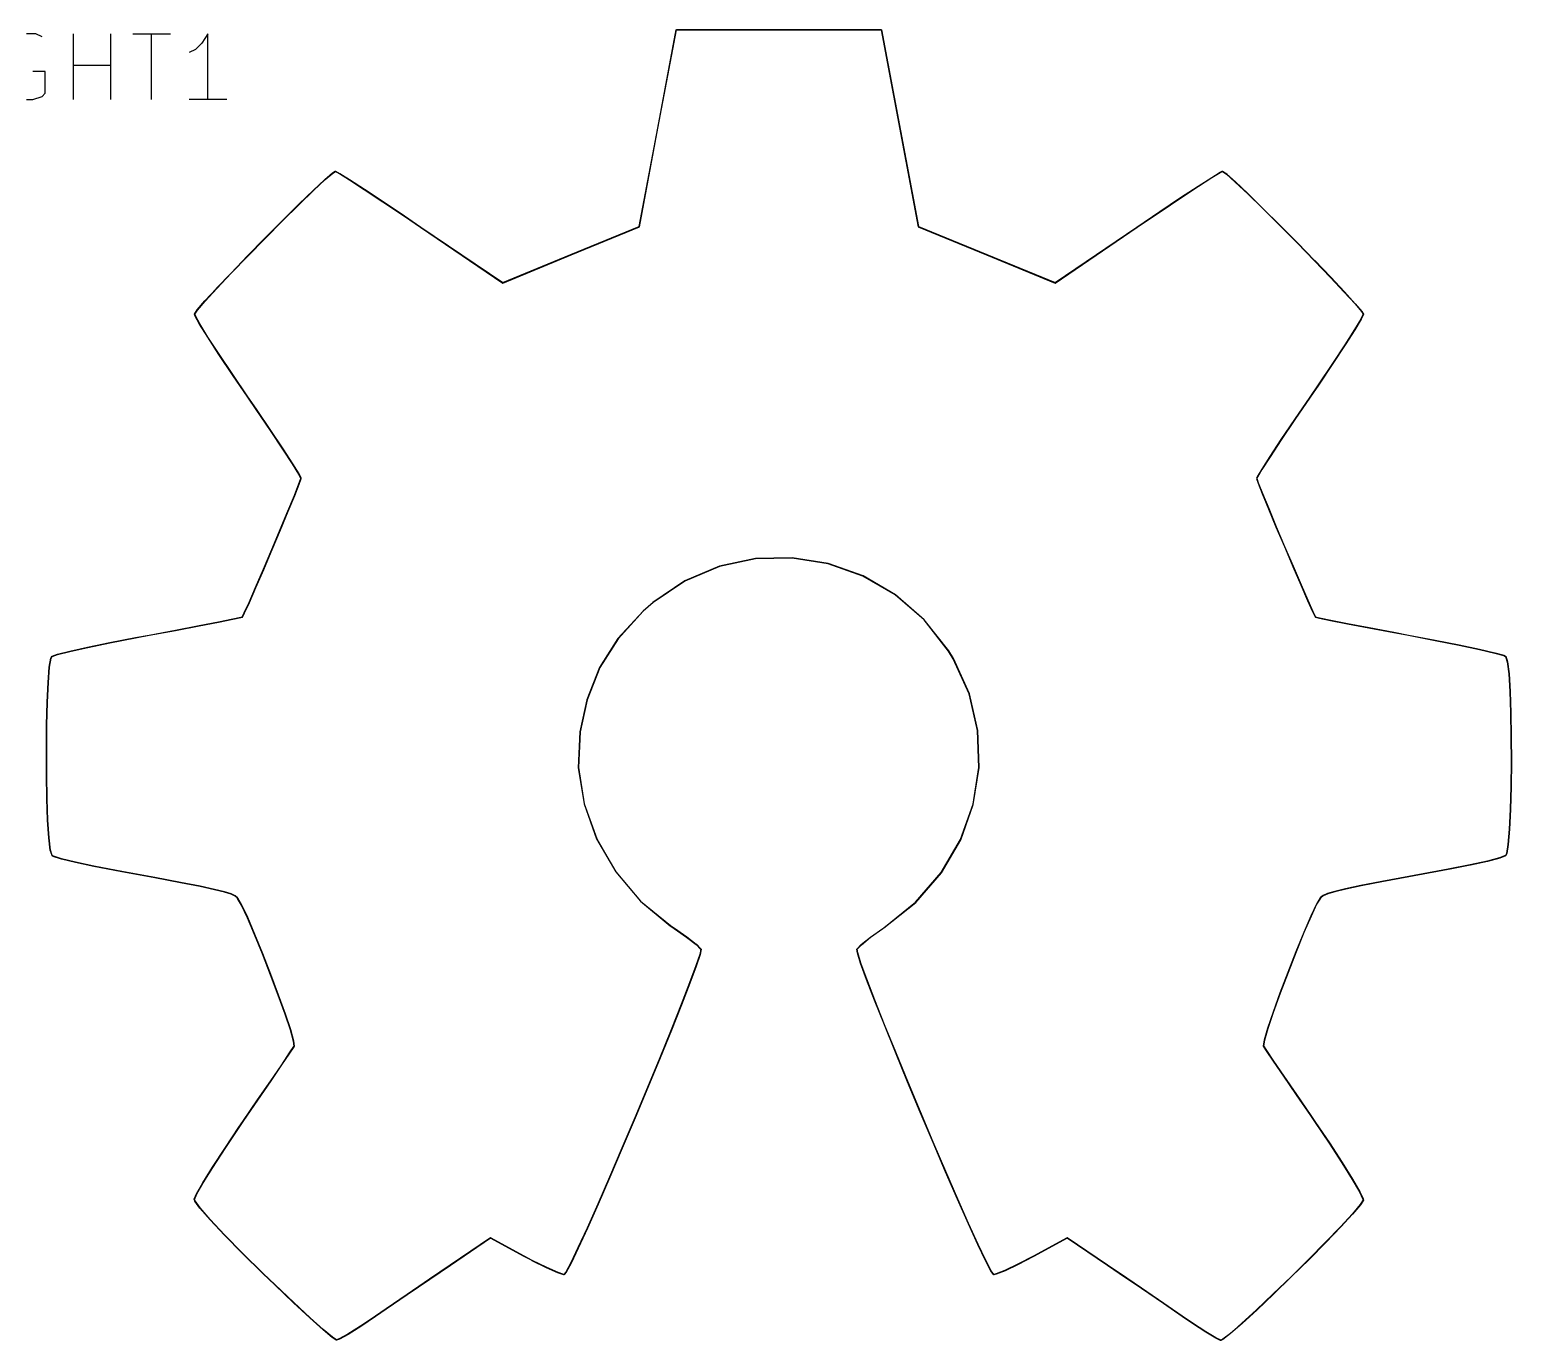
# Model space of a CAD drawing. Extents: x 0 to 360, y 0 to 265.
# Drawn here: x 253.73 to 276.28, y 85.1 to 105.05 of the extents above; entities that cross this region are included whole.
import ezdxf

# ---------------------------------------------------------------- set-up
doc = ezdxf.new("R2010")
doc.units = 0
doc.layers.add('BLACK', color=7, linetype='CONTINUOUS')

msp = doc.modelspace()

# ---------------------------------------------------------------- linework, layer by layer
at = {"layer": 'BLACK', "linetype": 'CONTINUOUS'}
for p, q in [((253.821, 104.988), (253.678, 104.988)), ((253.916, 104.94), (253.821, 104.988)), ((254.392, 103.988), (254.392, 104.988)), ((254.964, 103.988), (254.964, 104.988)), ((255.297, 104.988), (255.868, 104.988)), ((255.583, 103.988), (255.583, 104.988)), ((256.44, 104.988), (256.345, 104.845)), ((256.44, 103.988), (256.44, 104.988)), ((263.287, 103.551), (263.569, 105.048)), ((263.291, 103.55), (263.574, 105.047)), ((263.569, 105.048), (263.57, 105.049)), ((263.57, 105.049), (263.57, 105.05)), ((263.57, 105.05), (263.571, 105.05)), ((263.571, 105.05), (263.571, 105.051)), ((263.571, 105.051), (263.572, 105.051)), ((263.572, 105.051), (263.574, 105.052)), ((263.574, 105.052), (266.689, 105.052)), ((263.574, 105.047), (266.689, 105.047)), ((266.689, 105.052), (266.69, 105.051)), ((266.689, 105.047), (267.253, 102.053)), ((266.69, 105.051), (266.692, 105.051)), ((266.692, 105.051), (266.692, 105.05)), ((266.692, 105.05), (266.692, 105.05)), ((266.692, 105.05), (266.693, 105.049)), ((266.693, 105.049), (266.694, 105.048)), ((266.694, 105.048), (267.257, 102.057)), ((256.249, 104.75), (256.154, 104.702)), ((256.345, 104.845), (256.249, 104.75)), ((254.392, 104.511), (254.964, 104.511)), ((253.964, 104.416), (253.773, 104.416)), ((253.964, 104.083), (253.964, 104.416)), ((253.678, 103.988), (253.773, 103.988)), ((253.773, 103.988), (253.916, 104.035)), ((253.916, 104.035), (253.964, 104.083)), ((256.726, 103.988), (256.154, 103.988)), ((263.005, 102.057), (263.287, 103.551)), ((263.009, 102.053), (263.291, 103.55)), ((258.221, 102.773), (258.337, 102.873)), ((258.224, 102.769), (258.341, 102.87)), ((258.337, 102.873), (258.338, 102.874)), ((258.338, 102.874), (258.377, 102.898)), ((258.338, 102.874), (258.338, 102.874)), ((258.341, 102.87), (258.38, 102.894)), ((258.377, 102.898), (258.378, 102.898)), ((258.378, 102.898), (258.378, 102.898)), ((258.378, 102.898), (258.38, 102.898)), ((258.38, 102.898), (258.381, 102.898)), ((258.38, 102.894), (258.443, 102.86)), ((258.381, 102.898), (258.381, 102.898)), ((258.381, 102.898), (258.382, 102.898)), ((258.382, 102.898), (258.445, 102.864)), ((258.443, 102.86), (258.595, 102.765)), ((258.445, 102.864), (258.445, 102.864)), ((258.445, 102.864), (258.446, 102.864)), ((258.446, 102.864), (258.597, 102.769)), ((271.72, 102.804), (271.847, 102.881)), ((271.723, 102.8), (271.85, 102.877)), ((271.847, 102.881), (271.882, 102.898)), ((271.847, 102.881), (271.847, 102.881)), ((271.847, 102.881), (271.847, 102.881)), ((271.85, 102.877), (271.884, 102.894)), ((271.882, 102.898), (271.883, 102.898)), ((271.883, 102.898), (271.883, 102.899)), ((271.883, 102.899), (271.884, 102.898)), ((271.884, 102.898), (271.886, 102.898)), ((271.884, 102.894), (271.946, 102.851)), ((271.886, 102.898), (271.886, 102.898)), ((271.886, 102.898), (271.887, 102.898)), ((271.887, 102.898), (271.949, 102.855)), ((258.045, 102.608), (258.221, 102.773)), ((258.048, 102.604), (258.224, 102.769)), ((258.221, 102.773), (258.221, 102.773)), ((258.221, 102.773), (258.221, 102.773)), ((258.595, 102.765), (258.82, 102.619)), ((258.597, 102.769), (258.597, 102.769)), ((258.597, 102.769), (258.597, 102.769)), ((258.597, 102.769), (258.822, 102.623)), ((271.247, 102.496), (271.515, 102.672)), ((271.25, 102.492), (271.518, 102.668)), ((271.515, 102.672), (271.72, 102.804)), ((271.515, 102.672), (271.515, 102.672)), ((271.515, 102.672), (271.515, 102.672)), ((271.518, 102.668), (271.723, 102.8)), ((271.72, 102.804), (271.72, 102.804)), ((271.72, 102.804), (271.72, 102.804)), ((271.946, 102.851), (272.079, 102.732)), ((271.949, 102.855), (271.949, 102.855)), ((271.949, 102.855), (271.95, 102.854)), ((271.95, 102.854), (272.083, 102.736)), ((272.079, 102.732), (272.268, 102.553)), ((272.083, 102.736), (272.083, 102.736)), ((272.083, 102.736), (272.083, 102.736)), ((272.083, 102.736), (272.272, 102.557)), ((257.824, 102.394), (258.045, 102.608)), ((257.828, 102.39), (258.048, 102.604)), ((258.045, 102.608), (258.045, 102.608)), ((258.045, 102.608), (258.045, 102.608)), ((258.82, 102.619), (259.103, 102.432)), ((258.822, 102.623), (258.822, 102.623)), ((258.822, 102.623), (258.822, 102.623)), ((258.822, 102.623), (259.106, 102.436)), ((259.103, 102.432), (259.431, 102.212)), ((259.106, 102.436), (259.106, 102.436)), ((259.106, 102.436), (259.106, 102.436)), ((259.106, 102.436), (259.434, 102.216)), ((270.931, 102.285), (271.247, 102.496)), ((270.934, 102.281), (271.25, 102.492)), ((271.247, 102.496), (271.247, 102.496)), ((271.247, 102.496), (271.247, 102.496)), ((272.268, 102.553), (272.498, 102.329)), ((272.272, 102.557), (272.272, 102.557)), ((272.272, 102.557), (272.272, 102.557)), ((272.272, 102.557), (272.501, 102.332)), ((257.573, 102.146), (257.824, 102.394)), ((257.577, 102.142), (257.828, 102.39)), ((257.824, 102.394), (257.824, 102.394)), ((257.824, 102.394), (257.824, 102.394)), ((259.431, 102.212), (259.678, 102.044)), ((259.434, 102.216), (259.434, 102.216)), ((259.434, 102.216), (259.434, 102.216)), ((259.434, 102.216), (259.681, 102.048)), ((270.581, 102.048), (270.931, 102.285)), ((270.584, 102.044), (270.934, 102.281)), ((270.931, 102.285), (270.931, 102.285)), ((270.931, 102.285), (270.931, 102.285)), ((272.498, 102.329), (272.754, 102.074)), ((272.501, 102.332), (272.501, 102.332)), ((272.501, 102.332), (272.501, 102.332)), ((272.501, 102.332), (272.757, 102.078)), ((257.308, 101.879), (257.573, 102.146)), ((257.311, 101.875), (257.577, 102.142)), ((257.573, 102.146), (257.573, 102.146)), ((257.573, 102.146), (257.573, 102.146)), ((259.678, 102.044), (260.927, 101.195)), ((259.681, 102.048), (259.681, 102.048)), ((259.681, 102.048), (259.681, 102.048)), ((259.681, 102.048), (260.928, 101.201)), ((261.966, 101.629), (263.005, 102.057)), ((261.968, 101.624), (263.009, 102.053)), ((267.253, 102.053), (268.294, 101.624)), ((267.257, 102.057), (268.296, 101.629)), ((269.335, 101.201), (270.581, 102.048)), ((269.335, 101.195), (270.584, 102.044)), ((270.581, 102.048), (270.581, 102.048)), ((270.581, 102.048), (270.581, 102.048)), ((272.754, 102.074), (273.021, 101.805)), ((272.757, 102.078), (272.757, 102.078)), ((272.757, 102.078), (272.757, 102.078)), ((272.757, 102.078), (273.024, 101.808)), ((257.042, 101.608), (257.308, 101.879)), ((257.045, 101.604), (257.311, 101.875)), ((257.308, 101.879), (257.308, 101.879)), ((257.308, 101.879), (257.308, 101.879)), ((273.021, 101.805), (273.284, 101.535)), ((273.024, 101.808), (273.024, 101.808)), ((273.024, 101.808), (273.024, 101.808)), ((273.024, 101.808), (273.287, 101.538)), ((256.791, 101.348), (257.042, 101.608)), ((256.795, 101.344), (257.045, 101.604)), ((257.042, 101.608), (257.042, 101.608)), ((257.042, 101.608), (257.042, 101.608)), ((260.927, 101.195), (261.968, 101.624)), ((260.928, 101.201), (261.966, 101.629)), ((261.966, 101.629), (261.966, 101.629)), ((268.294, 101.624), (269.335, 101.195)), ((268.296, 101.629), (269.335, 101.201)), ((273.284, 101.535), (273.528, 101.281)), ((273.287, 101.538), (273.287, 101.538)), ((273.287, 101.538), (273.288, 101.538)), ((273.288, 101.538), (273.532, 101.284)), ((256.57, 101.115), (256.791, 101.348)), ((256.573, 101.111), (256.795, 101.344)), ((256.791, 101.348), (256.791, 101.348)), ((256.791, 101.348), (256.791, 101.348)), ((273.528, 101.281), (273.739, 101.056)), ((273.532, 101.284), (273.532, 101.284)), ((273.532, 101.284), (273.532, 101.284)), ((273.532, 101.284), (273.743, 101.06)), ((256.393, 100.923), (256.57, 101.114)), ((256.397, 100.919), (256.573, 101.111)), ((256.57, 101.114), (256.57, 101.115)), ((256.57, 101.114), (256.57, 101.114)), ((273.739, 101.056), (273.902, 100.878)), ((273.743, 101.06), (273.743, 101.06)), ((273.743, 101.06), (273.743, 101.06)), ((273.743, 101.06), (273.905, 100.881)), ((256.277, 100.788), (256.393, 100.923)), ((256.28, 100.784), (256.397, 100.919)), ((256.393, 100.923), (256.393, 100.923)), ((256.393, 100.923), (256.393, 100.923)), ((273.902, 100.878), (274.001, 100.76)), ((273.905, 100.881), (273.905, 100.881)), ((273.905, 100.881), (273.906, 100.881)), ((273.906, 100.881), (274.004, 100.763)), ((256.233, 100.722), (256.234, 100.723)), ((256.233, 100.72), (256.233, 100.722)), ((256.233, 100.719), (256.233, 100.72)), ((256.233, 100.72), (256.233, 100.72)), ((256.243, 100.692), (256.233, 100.719)), ((256.234, 100.724), (256.276, 100.787)), ((256.234, 100.723), (256.234, 100.724)), ((256.234, 100.723), (256.234, 100.723)), ((256.238, 100.721), (256.28, 100.784)), ((256.248, 100.694), (256.238, 100.721)), ((256.244, 100.691), (256.243, 100.692)), ((256.243, 100.692), (256.243, 100.692)), ((256.312, 100.57), (256.244, 100.691)), ((256.316, 100.573), (256.248, 100.694)), ((256.276, 100.787), (256.277, 100.788)), ((256.276, 100.787), (256.276, 100.787)), ((273.99, 100.647), (273.895, 100.488)), ((273.995, 100.645), (273.899, 100.485)), ((274.024, 100.72), (273.99, 100.647)), ((274.029, 100.718), (273.995, 100.645)), ((273.995, 100.645), (273.995, 100.645)), ((273.995, 100.645), (273.995, 100.645)), ((274.001, 100.76), (274.024, 100.72)), ((274.004, 100.763), (274.005, 100.763)), ((274.005, 100.763), (274.005, 100.762)), ((274.005, 100.762), (274.029, 100.723)), ((274.029, 100.723), (274.029, 100.722)), ((274.029, 100.722), (274.029, 100.722)), ((274.029, 100.722), (274.029, 100.72)), ((274.029, 100.72), (274.029, 100.719)), ((274.029, 100.719), (274.029, 100.719)), ((274.029, 100.719), (274.029, 100.718)), ((256.436, 100.37), (256.312, 100.57)), ((256.312, 100.57), (256.312, 100.57)), ((256.312, 100.57), (256.312, 100.57)), ((256.44, 100.373), (256.316, 100.573)), ((273.895, 100.488), (273.748, 100.257)), ((273.899, 100.485), (273.752, 100.254)), ((273.899, 100.485), (273.899, 100.485)), ((273.899, 100.485), (273.899, 100.485)), ((256.606, 100.108), (256.436, 100.37)), ((256.436, 100.37), (256.436, 100.37)), ((256.436, 100.37), (256.436, 100.37)), ((256.611, 100.111), (256.44, 100.373)), ((273.748, 100.257), (273.56, 99.9709)), ((273.752, 100.254), (273.564, 99.9682)), ((273.752, 100.254), (273.752, 100.254)), ((273.752, 100.254), (273.752, 100.254)), ((256.813, 99.7989), (256.606, 100.108)), ((256.606, 100.108), (256.606, 100.108)), ((256.606, 100.108), (256.606, 100.108)), ((256.817, 99.8017), (256.611, 100.111)), ((273.56, 99.9709), (273.34, 99.6448)), ((273.564, 99.9681), (273.344, 99.642)), ((273.564, 99.9682), (273.564, 99.9682)), ((273.564, 99.9682), (273.564, 99.9681)), ((257.045, 99.4584), (256.813, 99.7989)), ((256.813, 99.7989), (256.813, 99.7989)), ((256.813, 99.7989), (256.813, 99.7989)), ((257.049, 99.4612), (256.817, 99.8017)), ((273.34, 99.6448), (273.213, 99.4588)), ((273.344, 99.642), (273.217, 99.456)), ((273.344, 99.642), (273.344, 99.642)), ((273.344, 99.642), (273.344, 99.642)), ((257.045, 99.4583), (257.045, 99.4584)), ((257.045, 99.4584), (257.045, 99.4584)), ((257.173, 99.2726), (257.045, 99.4583)), ((257.177, 99.2755), (257.049, 99.4612)), ((257.392, 98.9493), (257.173, 99.2726)), ((257.173, 99.2726), (257.173, 99.2726)), ((257.396, 98.9521), (257.177, 99.2755)), ((273.213, 99.4588), (272.981, 99.1192)), ((273.217, 99.456), (272.985, 99.1164)), ((273.217, 99.456), (273.217, 99.456)), ((272.981, 99.1192), (272.775, 98.8127)), ((272.985, 99.1164), (272.779, 98.81)), ((257.58, 98.6672), (257.392, 98.9493)), ((257.584, 98.6699), (257.396, 98.9521)), ((272.775, 98.8127), (272.605, 98.5546)), ((272.779, 98.81), (272.609, 98.5519)), ((257.727, 98.4415), (257.58, 98.6672)), ((257.58, 98.6672), (257.58, 98.6672)), ((257.731, 98.4442), (257.584, 98.6699)), ((257.822, 98.2878), (257.727, 98.4415)), ((257.827, 98.2902), (257.731, 98.4442)), ((272.481, 98.3602), (272.412, 98.2447)), ((272.485, 98.3576), (272.416, 98.2424)), ((272.605, 98.5546), (272.481, 98.3602)), ((272.609, 98.5519), (272.485, 98.3576)), ((257.757, 97.9635), (257.825, 98.1366)), ((257.761, 97.9616), (257.83, 98.1348)), ((257.856, 98.2225), (257.822, 98.2878)), ((257.825, 98.1366), (257.855, 98.2208)), ((257.861, 98.2233), (257.827, 98.2902)), ((257.83, 98.1348), (257.86, 98.2196)), ((257.855, 98.2208), (257.856, 98.2225)), ((257.86, 98.2196), (257.861, 98.2233)), ((272.412, 98.2447), (272.402, 98.2204)), ((272.402, 98.2204), (272.425, 98.1514)), ((272.416, 98.2424), (272.407, 98.2202)), ((272.407, 98.2202), (272.43, 98.1532)), ((272.425, 98.1514), (272.489, 97.9907)), ((272.43, 98.1532), (272.493, 97.9926)), ((257.658, 97.7246), (257.757, 97.9635)), ((257.663, 97.7226), (257.761, 97.9616)), ((272.489, 97.9907), (272.583, 97.7607)), ((272.493, 97.9926), (272.588, 97.7626)), ((257.541, 97.4425), (257.658, 97.7246)), ((257.545, 97.4406), (257.663, 97.7226)), ((272.583, 97.7607), (272.699, 97.4841)), ((272.588, 97.7626), (272.703, 97.4861)), ((272.699, 97.4841), (272.826, 97.1836)), ((272.703, 97.4861), (272.703, 97.4861)), ((272.703, 97.4861), (272.83, 97.1856)), ((257.413, 97.1399), (257.541, 97.4425)), ((257.417, 97.138), (257.545, 97.4406)), ((257.285, 96.8395), (257.413, 97.1399)), ((257.289, 96.8375), (257.417, 97.138)), ((264.775, 97.0006), (264.225, 96.8848)), ((264.775, 96.9956), (264.227, 96.88)), ((265.332, 97.0133), (264.775, 97.0006)), ((265.332, 97.0083), (264.775, 96.9956)), ((265.884, 96.9247), (265.332, 97.0133)), ((265.882, 96.9198), (265.332, 97.0083)), ((272.826, 97.1836), (272.954, 96.8817)), ((272.83, 97.1856), (272.83, 97.1856)), ((272.83, 97.1856), (272.959, 96.8837)), ((257.165, 96.5638), (257.285, 96.8395)), ((257.17, 96.5618), (257.289, 96.8375)), ((257.285, 96.8395), (257.285, 96.8395)), ((264.225, 96.8848), (263.7, 96.6637)), ((264.227, 96.88), (263.702, 96.6593)), ((266.411, 96.7323), (265.882, 96.9198)), ((266.413, 96.7368), (265.884, 96.9247)), ((272.954, 96.8817), (273.076, 96.601)), ((272.959, 96.8837), (273.08, 96.603)), ((257.065, 96.3355), (257.165, 96.5638)), ((257.07, 96.3334), (257.17, 96.5618)), ((263.7, 96.6637), (263.214, 96.3355)), ((263.702, 96.6593), (263.217, 96.3315)), ((266.902, 96.4476), (266.411, 96.7323)), ((266.905, 96.4517), (266.413, 96.7368)), ((273.076, 96.601), (273.179, 96.3642)), ((273.08, 96.603), (273.08, 96.603)), ((273.08, 96.603), (273.184, 96.3663)), ((256.993, 96.1773), (257.065, 96.3355)), ((256.998, 96.1751), (257.07, 96.3334)), ((263.214, 96.3355), (263.063, 96.2022)), ((263.217, 96.3315), (263.067, 96.1987)), ((267.342, 96.0678), (266.902, 96.4476)), ((267.345, 96.0712), (266.905, 96.4517)), ((273.179, 96.3642), (273.256, 96.1938)), ((273.184, 96.3663), (273.184, 96.3663)), ((273.184, 96.3663), (273.261, 96.196)), ((256.82, 96.0821), (256.942, 96.1083)), ((256.821, 96.0772), (256.943, 96.1035)), ((256.942, 96.1083), (256.96, 96.1135)), ((256.943, 96.1035), (256.964, 96.1093)), ((256.96, 96.1135), (256.993, 96.1773)), ((256.964, 96.1093), (256.998, 96.1751)), ((263.063, 96.2022), (262.68, 95.7852)), ((263.067, 96.1987), (262.684, 95.7822)), ((273.256, 96.1938), (273.296, 96.1125)), ((273.261, 96.196), (273.301, 96.1151)), ((273.296, 96.1125), (273.299, 96.1093)), ((273.299, 96.1093), (273.362, 96.0938)), ((273.301, 96.1151), (273.302, 96.1137)), ((273.302, 96.1137), (273.363, 96.0987)), ((273.362, 96.0938), (273.531, 96.0591)), ((273.363, 96.0987), (273.532, 96.064)), ((255.546, 95.8382), (255.947, 95.9132)), ((255.547, 95.8333), (255.948, 95.9083)), ((255.947, 95.9132), (256.305, 95.9811)), ((255.947, 95.9132), (255.947, 95.9132)), ((255.948, 95.9083), (256.306, 95.9762)), ((256.305, 95.9811), (256.602, 96.0385)), ((256.306, 95.9762), (256.603, 96.0336)), ((256.602, 96.0385), (256.82, 96.0821)), ((256.602, 96.0385), (256.602, 96.0385)), ((256.603, 96.0336), (256.821, 96.0772)), ((267.713, 95.5946), (267.342, 96.0678)), ((267.718, 95.5975), (267.345, 96.0712)), ((273.531, 96.0591), (273.787, 96.0088)), ((273.532, 96.064), (273.532, 96.064)), ((273.532, 96.064), (273.788, 96.0137)), ((273.787, 96.0088), (274.114, 95.9461)), ((273.788, 96.0137), (273.788, 96.0137)), ((273.788, 96.0137), (274.115, 95.951)), ((274.114, 95.9461), (274.494, 95.8746)), ((274.115, 95.951), (274.115, 95.951)), ((274.115, 95.951), (274.494, 95.8795)), ((274.494, 95.8795), (274.716, 95.8382)), ((274.494, 95.8746), (274.715, 95.8333)), ((254.336, 95.5924), (254.608, 95.6526)), ((254.337, 95.5875), (254.609, 95.6477)), ((254.608, 95.6526), (254.947, 95.7226)), ((254.608, 95.6526), (254.608, 95.6526)), ((254.608, 95.6526), (254.608, 95.6526)), ((254.609, 95.6477), (254.948, 95.7178)), ((254.947, 95.7227), (255.335, 95.7985)), ((254.947, 95.7226), (254.947, 95.7227)), ((254.947, 95.7226), (254.947, 95.7226)), ((254.948, 95.7178), (255.336, 95.7936)), ((255.335, 95.7985), (255.546, 95.8382)), ((255.335, 95.7985), (255.335, 95.7985)), ((255.335, 95.7985), (255.335, 95.7985)), ((255.336, 95.7936), (255.547, 95.8333)), ((255.546, 95.8382), (255.546, 95.8382)), ((255.546, 95.8382), (255.546, 95.8382)), ((262.68, 95.7852), (262.401, 95.3462)), ((262.684, 95.7822), (262.406, 95.3439)), ((274.715, 95.8333), (275.121, 95.7561)), ((274.716, 95.8382), (274.716, 95.8382)), ((274.716, 95.8382), (274.716, 95.8382)), ((274.716, 95.8382), (275.122, 95.761)), ((275.121, 95.7561), (275.487, 95.6826)), ((275.122, 95.761), (275.122, 95.761)), ((275.122, 95.761), (275.122, 95.761)), ((275.122, 95.761), (275.488, 95.6875)), ((275.487, 95.6826), (275.796, 95.6169)), ((275.488, 95.6875), (275.488, 95.6875)), ((275.488, 95.6875), (275.488, 95.6875)), ((275.488, 95.6875), (275.797, 95.6217)), ((254.025, 95.3473), (254.05, 95.4853)), ((254.03, 95.3464), (254.055, 95.4844)), ((254.05, 95.4867), (254.065, 95.515)), ((254.05, 95.4859), (254.05, 95.4867)), ((254.05, 95.4853), (254.05, 95.4859)), ((254.055, 95.4844), (254.069, 95.5127)), ((254.065, 95.515), (254.066, 95.5162)), ((254.066, 95.5162), (254.068, 95.5174)), ((254.068, 95.5174), (254.149, 95.5459)), ((254.069, 95.5127), (254.151, 95.5412)), ((254.149, 95.5459), (254.15, 95.5459)), ((254.15, 95.546), (254.336, 95.5924)), ((254.15, 95.5459), (254.15, 95.546)), ((254.151, 95.5412), (254.337, 95.5875)), ((254.336, 95.5924), (254.336, 95.5924)), ((254.336, 95.5924), (254.336, 95.5924)), ((267.785, 95.4778), (267.713, 95.5946)), ((267.789, 95.4801), (267.718, 95.5975)), ((268.028, 94.9423), (267.785, 95.4778)), ((268.033, 94.9439), (267.789, 95.4801)), ((275.796, 95.6169), (276.028, 95.5629)), ((275.797, 95.6217), (275.797, 95.6217)), ((275.797, 95.6217), (275.797, 95.6217)), ((275.797, 95.6217), (276.029, 95.5678)), ((276.028, 95.5629), (276.165, 95.5248)), ((276.029, 95.5678), (276.029, 95.5677)), ((276.029, 95.5677), (276.029, 95.5677)), ((276.029, 95.5677), (276.167, 95.5296)), ((276.165, 95.5248), (276.193, 95.5127)), ((276.167, 95.5296), (276.167, 95.5294)), ((276.167, 95.5294), (276.167, 95.5294)), ((276.167, 95.5294), (276.195, 95.5172)), ((276.193, 95.5127), (276.22, 95.4308)), ((276.195, 95.5172), (276.195, 95.5171)), ((276.195, 95.5171), (276.195, 95.5171)), ((276.195, 95.5171), (276.196, 95.5158)), ((276.196, 95.5158), (276.198, 95.5145)), ((276.198, 95.5145), (276.198, 95.5143)), ((276.198, 95.5143), (276.198, 95.5142)), ((276.198, 95.5142), (276.225, 95.4323)), ((276.22, 95.4308), (276.242, 95.2458)), ((276.225, 95.4323), (276.225, 95.4318)), ((276.225, 95.4318), (276.225, 95.4314)), ((276.225, 95.4314), (276.247, 95.2464)), ((254.006, 95.1169), (254.025, 95.3468)), ((254.011, 95.1165), (254.03, 95.3464)), ((254.026, 95.347), (254.025, 95.3473)), ((254.025, 95.3468), (254.026, 95.347)), ((262.401, 95.3462), (262.21, 94.8541)), ((262.406, 95.3439), (262.215, 94.8527)), ((276.242, 95.2458), (276.259, 94.9794)), ((276.247, 95.2464), (276.247, 95.2462)), ((276.247, 95.2462), (276.247, 95.2461)), ((276.247, 95.2461), (276.263, 94.9797)), ((253.992, 94.8166), (254.006, 95.1167)), ((253.997, 94.8164), (254.011, 95.1165)), ((254.006, 95.1168), (254.006, 95.1169)), ((254.006, 95.1167), (254.006, 95.1168)), ((276.259, 94.9794), (276.27, 94.6531)), ((276.263, 94.9797), (276.263, 94.9796)), ((276.263, 94.9796), (276.263, 94.9795)), ((276.263, 94.9795), (276.275, 94.6533)), ((253.984, 94.4678), (253.992, 94.8165)), ((253.989, 94.4677), (253.997, 94.8164)), ((253.992, 94.8165), (253.992, 94.8166)), ((253.992, 94.8166), (253.992, 94.8166)), ((262.21, 94.8541), (262.103, 94.3668)), ((262.215, 94.8527), (262.108, 94.3661)), ((268.157, 94.3848), (268.028, 94.9423)), ((268.162, 94.3854), (268.033, 94.9439)), ((276.27, 94.6531), (276.276, 94.2887)), ((276.275, 94.6533), (276.275, 94.6533)), ((276.275, 94.6533), (276.275, 94.6532)), ((276.275, 94.6532), (276.281, 94.2888)), ((253.98, 94.092), (253.984, 94.4677)), ((253.984, 94.4677), (253.984, 94.4678)), ((253.984, 94.4677), (253.984, 94.4677)), ((253.985, 94.092), (253.989, 94.4677)), ((262.103, 94.3668), (262.077, 93.8189)), ((262.108, 94.3661), (262.082, 93.8192)), ((268.175, 93.8196), (268.157, 94.3848)), ((268.18, 93.8193), (268.162, 94.3854)), ((276.276, 94.2887), (276.277, 93.9077)), ((276.281, 94.2888), (276.281, 94.2888)), ((276.281, 94.2888), (276.281, 94.2887)), ((276.281, 94.2887), (276.282, 93.9078)), ((253.98, 94.0919), (253.98, 94.092)), ((253.98, 94.092), (253.98, 94.092)), ((253.982, 93.7109), (253.98, 94.0919)), ((253.987, 93.7109), (253.985, 94.092)), ((276.277, 93.9077), (276.273, 93.5319)), ((276.282, 93.9077), (276.278, 93.5318)), ((276.282, 93.9078), (276.282, 93.9077)), ((276.282, 93.9077), (276.282, 93.9077)), ((253.982, 93.7108), (253.982, 93.7109)), ((253.982, 93.7109), (253.982, 93.7109)), ((253.988, 93.3461), (253.982, 93.7108)), ((253.993, 93.3462), (253.987, 93.7109)), ((262.077, 93.8189), (262.165, 93.2683)), ((262.082, 93.8192), (262.169, 93.2695)), ((268.087, 93.2612), (268.175, 93.8196)), ((268.091, 93.2599), (268.18, 93.8193)), ((276.273, 93.5319), (276.264, 93.1827)), ((276.278, 93.5317), (276.269, 93.1825)), ((276.278, 93.5318), (276.278, 93.5318)), ((276.278, 93.5318), (276.278, 93.5317)), ((253.988, 93.346), (253.988, 93.3461)), ((254, 93.0192), (253.988, 93.346)), ((253.988, 93.346), (253.988, 93.346)), ((254.005, 93.0194), (253.993, 93.3462)), ((262.165, 93.2683), (262.357, 92.7335)), ((262.169, 93.2695), (262.362, 92.7357)), ((267.894, 92.7239), (268.087, 93.2612)), ((267.899, 92.7218), (268.091, 93.2599)), ((276.264, 93.1827), (276.25, 92.8818)), ((276.269, 93.1824), (276.255, 92.8816)), ((276.269, 93.1825), (276.269, 93.1825)), ((276.269, 93.1825), (276.269, 93.1824)), ((254, 93.0191), (254, 93.0192)), ((254, 93.019), (254, 93.0191)), ((254.017, 92.7518), (254, 93.019)), ((254.022, 92.7521), (254.005, 93.0194)), ((254.017, 92.7516), (254.017, 92.7518)), ((254.017, 92.7515), (254.017, 92.7516)), ((254.039, 92.5654), (254.017, 92.7515)), ((254.044, 92.566), (254.022, 92.7521)), ((262.357, 92.7335), (262.647, 92.2333)), ((262.362, 92.7357), (262.651, 92.2362)), ((267.601, 92.2223), (267.894, 92.7239)), ((267.605, 92.2194), (267.899, 92.7218)), ((276.25, 92.8818), (276.23, 92.651)), ((276.255, 92.8814), (276.235, 92.6506)), ((276.255, 92.8816), (276.255, 92.8815)), ((276.255, 92.8815), (276.255, 92.8814)), ((254.04, 92.565), (254.039, 92.5654)), ((254.04, 92.5644), (254.04, 92.565)), ((254.067, 92.4812), (254.04, 92.5644)), ((254.071, 92.4827), (254.044, 92.566)), ((254.088, 92.4733), (254.071, 92.4827)), ((276.191, 92.4827), (276.103, 92.448)), ((276.206, 92.5117), (276.191, 92.4827)), ((276.21, 92.5095), (276.195, 92.4805)), ((276.23, 92.651), (276.206, 92.5117)), ((276.211, 92.5108), (276.21, 92.5102)), ((276.21, 92.5102), (276.21, 92.5095)), ((276.235, 92.6501), (276.211, 92.5108)), ((276.235, 92.6506), (276.235, 92.6503)), ((276.235, 92.6503), (276.235, 92.6501)), ((254.068, 92.4798), (254.067, 92.4812)), ((254.069, 92.4784), (254.068, 92.4798)), ((254.085, 92.469), (254.069, 92.4784)), ((254.086, 92.4689), (254.085, 92.469)), ((254.086, 92.4686), (254.086, 92.4689)), ((254.209, 92.4283), (254.086, 92.4686)), ((254.211, 92.433), (254.088, 92.4733)), ((254.21, 92.4283), (254.209, 92.4283)), ((254.21, 92.4282), (254.21, 92.4283)), ((254.423, 92.3749), (254.21, 92.4282)), ((254.424, 92.3797), (254.211, 92.433)), ((254.702, 92.3144), (254.423, 92.3749)), ((254.423, 92.3749), (254.423, 92.3749)), ((254.423, 92.3749), (254.423, 92.3749)), ((254.703, 92.3193), (254.424, 92.3797)), ((254.702, 92.3143), (254.702, 92.3144)), ((254.702, 92.3144), (254.702, 92.3144)), ((255.022, 92.2525), (254.702, 92.3143)), ((255.023, 92.2574), (254.703, 92.3193)), ((255.131, 92.2377), (255.023, 92.2574)), ((275.239, 92.2574), (274.719, 92.1621)), ((275.347, 92.2775), (275.239, 92.2574)), ((275.348, 92.2726), (275.24, 92.2525)), ((275.656, 92.3395), (275.347, 92.2775)), ((275.657, 92.3346), (275.348, 92.2726)), ((275.348, 92.2726), (275.348, 92.2726)), ((275.348, 92.2726), (275.348, 92.2726)), ((275.917, 92.3983), (275.656, 92.3395)), ((275.658, 92.3347), (275.657, 92.3347)), ((275.657, 92.3347), (275.657, 92.3346)), ((275.918, 92.3934), (275.658, 92.3347)), ((276.103, 92.448), (275.917, 92.3983)), ((276.104, 92.4431), (275.918, 92.3935)), ((275.918, 92.3935), (275.918, 92.3935)), ((275.918, 92.3935), (275.918, 92.3934)), ((276.105, 92.4433), (276.104, 92.4433)), ((276.104, 92.4433), (276.104, 92.4431)), ((276.193, 92.4781), (276.105, 92.4433)), ((276.194, 92.4793), (276.193, 92.4781)), ((276.195, 92.4805), (276.194, 92.4793)), ((255.13, 92.2328), (255.022, 92.2525)), ((255.022, 92.2525), (255.022, 92.2525)), ((255.022, 92.2525), (255.022, 92.2525)), ((255.629, 92.1412), (255.13, 92.2328)), ((255.63, 92.1462), (255.131, 92.2377)), ((256.021, 92.0676), (255.629, 92.1412)), ((255.629, 92.1412), (255.629, 92.1412)), ((256.022, 92.0726), (255.63, 92.1462)), ((256.319, 92.009), (256.021, 92.0676)), ((256.321, 92.0139), (256.022, 92.0726)), ((262.647, 92.2333), (263.023, 91.7862)), ((262.651, 92.2362), (263.027, 91.7898)), ((267.211, 91.7707), (267.601, 92.2223)), ((267.215, 91.7671), (267.605, 92.2194)), ((274.308, 92.0853), (273.992, 92.024)), ((274.308, 92.0804), (273.993, 92.0191)), ((274.719, 92.1621), (274.308, 92.0853)), ((274.72, 92.1572), (274.308, 92.0804)), ((275.24, 92.2525), (274.72, 92.1572)), ((275.24, 92.2525), (275.24, 92.2525)), ((275.24, 92.2525), (275.24, 92.2525)), ((256.539, 91.9622), (256.319, 92.009)), ((256.54, 91.9671), (256.321, 92.0139)), ((256.691, 91.9243), (256.539, 91.9622)), ((256.693, 91.9291), (256.54, 91.9671)), ((256.792, 91.8923), (256.691, 91.9243)), ((256.794, 91.8969), (256.693, 91.9291)), ((256.853, 91.8632), (256.792, 91.8923)), ((256.855, 91.8674), (256.794, 91.8969)), ((256.889, 91.834), (256.853, 91.8632)), ((256.892, 91.8376), (256.855, 91.8674)), ((256.892, 91.8297), (256.889, 91.834)), ((256.896, 91.8326), (256.892, 91.8376)), ((256.952, 91.726), (256.892, 91.8297)), ((256.956, 91.7283), (256.896, 91.8326)), ((273.37, 91.8376), (273.314, 91.7437)), ((273.374, 91.8346), (273.318, 91.7413)), ((273.376, 91.8435), (273.37, 91.8376)), ((273.379, 91.8397), (273.374, 91.8346)), ((273.416, 91.873), (273.376, 91.8435)), ((273.419, 91.8686), (273.379, 91.8397)), ((273.485, 91.9027), (273.416, 91.873)), ((273.486, 91.898), (273.419, 91.8686)), ((273.594, 91.9358), (273.485, 91.9027)), ((273.596, 91.931), (273.486, 91.898)), ((273.759, 91.9752), (273.594, 91.9358)), ((273.76, 91.9703), (273.596, 91.931)), ((273.992, 92.024), (273.759, 91.9752)), ((273.993, 92.0191), (273.76, 91.9703)), ((257.04, 91.5354), (256.952, 91.726)), ((257.045, 91.5374), (256.956, 91.7283)), ((263.023, 91.7862), (263.478, 91.4108)), ((263.027, 91.7898), (263.481, 91.4148)), ((266.728, 91.3834), (267.211, 91.7707)), ((266.73, 91.3794), (267.215, 91.7671)), ((273.314, 91.7437), (273.228, 91.5608)), ((273.318, 91.7413), (273.232, 91.5588)), ((257.149, 91.2805), (257.04, 91.5354)), ((257.154, 91.2824), (257.045, 91.5374)), ((263.478, 91.4108), (263.538, 91.3712)), ((263.481, 91.4148), (263.541, 91.3754)), ((263.538, 91.3712), (263.727, 91.2417)), ((263.541, 91.3754), (263.541, 91.3754)), ((263.541, 91.3754), (263.541, 91.3754)), ((263.541, 91.3754), (263.73, 91.2458)), ((266.524, 91.2409), (266.712, 91.373)), ((266.527, 91.2369), (266.715, 91.3689)), ((266.712, 91.3731), (266.728, 91.3834)), ((266.712, 91.373), (266.712, 91.3731)), ((266.712, 91.373), (266.712, 91.373)), ((266.715, 91.3689), (266.73, 91.3794)), ((273.228, 91.5608), (273.121, 91.3114)), ((273.232, 91.5588), (273.125, 91.3095)), ((257.27, 90.9838), (257.149, 91.2805)), ((257.274, 90.9856), (257.154, 91.2824)), ((263.727, 91.2417), (263.871, 91.1294)), ((263.73, 91.2458), (263.73, 91.2456)), ((263.73, 91.2456), (263.73, 91.2456)), ((263.73, 91.2456), (263.874, 91.1333)), ((263.871, 91.1294), (263.94, 91.0577)), ((263.874, 91.1333), (263.874, 91.133)), ((263.874, 91.133), (263.875, 91.1328)), ((263.875, 91.1328), (263.944, 91.0612)), ((266.384, 91.1285), (266.524, 91.2408)), ((266.384, 91.1282), (266.384, 91.1285)), ((266.387, 91.1246), (266.527, 91.2369)), ((266.524, 91.2408), (266.524, 91.2409)), ((266.524, 91.2408), (266.524, 91.2408)), ((273.121, 91.3114), (273.001, 91.018)), ((273.125, 91.3095), (273.006, 91.0161)), ((257.393, 90.6677), (257.27, 90.9838)), ((257.398, 90.6694), (257.274, 90.9856)), ((263.926, 90.9779), (263.868, 90.8019)), ((263.931, 90.9763), (263.872, 90.8003)), ((263.941, 91.0554), (263.926, 90.9779)), ((263.946, 91.0545), (263.931, 90.9769)), ((263.931, 90.9769), (263.931, 90.9766)), ((263.931, 90.9766), (263.931, 90.9763)), ((263.94, 91.0577), (263.941, 91.0554)), ((263.944, 91.0612), (263.944, 91.0603)), ((263.944, 91.0603), (263.945, 91.0597)), ((263.945, 91.0597), (263.946, 91.0574)), ((263.946, 91.0574), (263.946, 91.056)), ((263.946, 91.056), (263.946, 91.0545)), ((266.318, 91.0568), (266.319, 91.0584)), ((266.318, 91.0552), (266.318, 91.0568)), ((266.318, 91.055), (266.318, 91.0552)), ((266.318, 91.0547), (266.318, 91.055)), ((266.326, 91.0005), (266.318, 91.0547)), ((266.319, 91.0588), (266.383, 91.128)), ((266.319, 91.0586), (266.319, 91.0588)), ((266.319, 91.0584), (266.319, 91.0586)), ((266.323, 91.0554), (266.387, 91.1246)), ((266.331, 91.0012), (266.323, 91.0554)), ((266.326, 91.0001), (266.326, 91.0005)), ((266.326, 90.9997), (266.326, 91.0001)), ((266.376, 90.8418), (266.326, 90.9997)), ((266.381, 90.8433), (266.331, 91.0012)), ((266.383, 91.128), (266.384, 91.1282)), ((273.001, 91.018), (272.878, 90.7027)), ((273.006, 91.0161), (272.882, 90.701)), ((273.006, 91.0161), (273.006, 91.0161)), ((263.868, 90.8019), (263.771, 90.5419)), ((263.872, 90.8001), (263.776, 90.5402)), ((263.872, 90.8003), (263.872, 90.8002)), ((263.872, 90.8002), (263.872, 90.8001)), ((266.376, 90.8417), (266.376, 90.8418)), ((266.376, 90.8416), (266.376, 90.8417)), ((266.466, 90.5969), (266.376, 90.8416)), ((266.47, 90.5986), (266.381, 90.8433)), ((272.878, 90.7027), (272.759, 90.3882)), ((272.882, 90.701), (272.764, 90.3864)), ((257.511, 90.3545), (257.393, 90.6677)), ((257.515, 90.3562), (257.398, 90.6694)), ((263.771, 90.5419), (263.643, 90.2124)), ((263.776, 90.5401), (263.648, 90.2106)), ((263.776, 90.5402), (263.776, 90.5401)), ((263.776, 90.5401), (263.776, 90.5401)), ((266.466, 90.5968), (266.466, 90.5969)), ((266.466, 90.5969), (266.466, 90.5969)), ((266.588, 90.2798), (266.466, 90.5968)), ((266.592, 90.2816), (266.47, 90.5986)), ((257.614, 90.0668), (257.511, 90.3545)), ((257.619, 90.0685), (257.515, 90.3562)), ((266.588, 90.2797), (266.588, 90.2798)), ((266.588, 90.2798), (266.588, 90.2798)), ((266.737, 89.9049), (266.588, 90.2797)), ((266.741, 89.9067), (266.592, 90.2816)), ((272.759, 90.3882), (272.654, 90.0967)), ((272.764, 90.3864), (272.658, 90.0951)), ((257.695, 89.827), (257.614, 90.0668)), ((257.7, 89.8285), (257.619, 90.0685)), ((263.643, 90.2124), (263.49, 89.828)), ((263.648, 90.2106), (263.495, 89.8261)), ((263.648, 90.2106), (263.648, 90.2106)), ((263.648, 90.2106), (263.648, 90.2106)), ((272.654, 90.0967), (272.57, 89.8507)), ((272.658, 90.0951), (272.575, 89.8492)), ((257.744, 89.6577), (257.695, 89.827)), ((257.749, 89.6587), (257.7, 89.8285)), ((263.49, 89.828), (263.317, 89.4029)), ((263.495, 89.8261), (263.322, 89.401)), ((263.495, 89.8261), (263.495, 89.8261)), ((263.495, 89.8261), (263.495, 89.8261)), ((266.737, 89.9048), (266.737, 89.9049)), ((266.906, 89.4865), (266.737, 89.9048)), ((266.737, 89.9048), (266.737, 89.9048)), ((266.911, 89.4884), (266.741, 89.9067)), ((272.57, 89.8507), (272.517, 89.6725)), ((272.575, 89.8492), (272.522, 89.6714)), ((257.683, 89.4773), (257.748, 89.5741)), ((257.688, 89.4745), (257.752, 89.5714)), ((257.753, 89.5826), (257.744, 89.6577)), ((257.748, 89.5741), (257.753, 89.5826)), ((257.758, 89.5814), (257.749, 89.6587)), ((257.752, 89.5714), (257.758, 89.5814)), ((272.517, 89.6725), (272.503, 89.5845)), ((272.503, 89.5845), (272.504, 89.5814)), ((272.504, 89.5814), (272.551, 89.5095)), ((272.522, 89.6714), (272.508, 89.585)), ((272.508, 89.585), (272.509, 89.5837)), ((272.509, 89.5837), (272.555, 89.5123)), ((257.563, 89.2986), (257.683, 89.4773)), ((257.567, 89.2958), (257.688, 89.4745)), ((263.317, 89.4029), (263.131, 88.9518)), ((263.322, 89.401), (263.135, 88.9499)), ((263.322, 89.401), (263.322, 89.401)), ((263.322, 89.401), (263.322, 89.401)), ((267.09, 89.0394), (266.906, 89.4865)), ((266.906, 89.4865), (266.906, 89.4865)), ((266.906, 89.4865), (266.906, 89.4865)), ((267.095, 89.0413), (266.911, 89.4884)), ((272.551, 89.5095), (272.658, 89.3513)), ((272.555, 89.5123), (272.555, 89.5123)), ((272.555, 89.5123), (272.662, 89.3542)), ((272.658, 89.3513), (272.813, 89.1233)), ((272.662, 89.3542), (272.662, 89.3542)), ((272.662, 89.3542), (272.817, 89.1261)), ((257.396, 89.0545), (257.563, 89.2986)), ((257.4, 89.0516), (257.567, 89.2958)), ((272.813, 89.1233), (273.005, 88.8419)), ((272.817, 89.1261), (272.817, 89.1261)), ((272.817, 89.1261), (273.009, 88.8447)), ((257.196, 88.7615), (257.396, 89.0545)), ((257.2, 88.7586), (257.4, 89.0516)), ((257.396, 89.0545), (257.396, 89.0545)), ((263.131, 88.9518), (262.937, 88.4892)), ((263.135, 88.9499), (262.942, 88.4872)), ((263.135, 88.9499), (263.135, 88.9499)), ((263.135, 88.9499), (263.135, 88.9499)), ((267.09, 89.0393), (267.09, 89.0394)), ((267.09, 89.0394), (267.09, 89.0394)), ((267.283, 88.5778), (267.09, 89.0393)), ((267.287, 88.5797), (267.095, 89.0413)), ((256.972, 88.436), (257.196, 88.7615)), ((256.977, 88.4332), (257.2, 88.7586)), ((273.005, 88.8419), (273.224, 88.5236)), ((273.009, 88.8447), (273.228, 88.5264)), ((256.911, 88.3464), (256.972, 88.436)), ((256.915, 88.3436), (256.977, 88.4332)), ((256.972, 88.436), (256.972, 88.436)), ((256.972, 88.436), (256.972, 88.436)), ((262.937, 88.4892), (262.742, 88.0294)), ((262.942, 88.4872), (262.747, 88.0274)), ((262.942, 88.4872), (262.942, 88.4872)), ((262.942, 88.4872), (262.942, 88.4872)), ((267.283, 88.5777), (267.283, 88.5778)), ((267.478, 88.1162), (267.283, 88.5777)), ((267.283, 88.5777), (267.283, 88.5777)), ((267.482, 88.1182), (267.287, 88.5797)), ((273.224, 88.5236), (273.286, 88.4332)), ((273.228, 88.5264), (273.228, 88.5264)), ((273.228, 88.5264), (273.29, 88.436)), ((273.286, 88.4332), (273.507, 88.1052)), ((273.29, 88.436), (273.29, 88.436)), ((273.29, 88.436), (273.29, 88.436)), ((273.29, 88.436), (273.512, 88.108)), ((256.696, 88.0252), (256.911, 88.3464)), ((256.7, 88.0224), (256.915, 88.3436)), ((256.911, 88.3464), (256.911, 88.3464)), ((256.911, 88.3464), (256.911, 88.3464)), ((256.509, 87.7379), (256.695, 88.0252)), ((256.513, 87.7352), (256.7, 88.0224)), ((256.695, 88.0252), (256.695, 88.0252)), ((256.695, 88.0252), (256.696, 88.0252)), ((262.742, 88.0294), (262.553, 87.587)), ((262.747, 88.0274), (262.557, 87.585)), ((262.747, 88.0274), (262.747, 88.0274)), ((262.747, 88.0274), (262.747, 88.0274)), ((267.669, 87.6692), (267.478, 88.1162)), ((267.478, 88.1162), (267.478, 88.1162)), ((267.478, 88.1162), (267.478, 88.1162)), ((267.673, 87.6712), (267.482, 88.1182)), ((273.507, 88.1052), (273.703, 87.806)), ((273.512, 88.108), (273.512, 88.108)), ((273.512, 88.108), (273.512, 88.108)), ((273.512, 88.108), (273.707, 87.8088)), ((273.703, 87.806), (273.86, 87.5527)), ((273.707, 87.8088), (273.707, 87.8087)), ((273.707, 87.8087), (273.707, 87.8087)), ((273.707, 87.8087), (273.865, 87.5554)), ((256.363, 87.5015), (256.509, 87.7378)), ((256.367, 87.4989), (256.513, 87.7352)), ((256.509, 87.7378), (256.509, 87.7379)), ((256.509, 87.7378), (256.509, 87.7378)), ((262.553, 87.587), (262.374, 87.1764)), ((262.557, 87.585), (262.378, 87.1744)), ((262.557, 87.585), (262.557, 87.585)), ((262.557, 87.585), (262.557, 87.585)), ((267.85, 87.2513), (267.669, 87.6692)), ((267.669, 87.6692), (267.669, 87.6692)), ((267.669, 87.6692), (267.669, 87.6692)), ((267.855, 87.2533), (267.673, 87.6712)), ((273.86, 87.5527), (273.97, 87.3625)), ((273.865, 87.5554), (273.865, 87.5553)), ((273.865, 87.5553), (273.865, 87.5552)), ((273.865, 87.5552), (273.975, 87.365)), ((256.232, 87.2493), (256.266, 87.3326)), ((256.236, 87.2474), (256.271, 87.3306)), ((256.266, 87.3326), (256.267, 87.3328)), ((256.267, 87.3331), (256.363, 87.5014)), ((256.267, 87.3328), (256.267, 87.3331)), ((256.271, 87.3306), (256.367, 87.4989)), ((256.363, 87.5014), (256.363, 87.5015)), ((256.363, 87.5014), (256.363, 87.5014)), ((273.97, 87.3625), (274.022, 87.2526)), ((273.975, 87.365), (273.975, 87.3648)), ((273.975, 87.3648), (273.975, 87.3647)), ((273.975, 87.3647), (274.026, 87.2547)), ((256.232, 87.2476), (256.232, 87.2493)), ((256.232, 87.2458), (256.232, 87.2476)), ((256.239, 87.2239), (256.232, 87.2458)), ((256.244, 87.2255), (256.236, 87.2474)), ((256.24, 87.2234), (256.239, 87.2239)), ((256.24, 87.2226), (256.24, 87.2234)), ((256.318, 87.1148), (256.24, 87.2226)), ((256.322, 87.1177), (256.244, 87.2255)), ((256.318, 87.1147), (256.318, 87.1148)), ((256.318, 87.1144), (256.318, 87.1147)), ((256.472, 86.9384), (256.318, 87.1144)), ((256.475, 86.9417), (256.322, 87.1177)), ((262.374, 87.1764), (262.212, 86.8122)), ((262.378, 87.1744), (262.216, 86.8102)), ((262.378, 87.1744), (262.378, 87.1744)), ((262.378, 87.1744), (262.378, 87.1744)), ((268.016, 86.8768), (267.85, 87.2513)), ((267.85, 87.2513), (267.85, 87.2513)), ((267.85, 87.2513), (267.85, 87.2513)), ((268.02, 86.8789), (267.855, 87.2533)), ((273.981, 87.1681), (273.862, 87.0275)), ((273.985, 87.1649), (273.865, 87.0242)), ((274.024, 87.2391), (273.981, 87.1681)), ((274.029, 87.2365), (273.985, 87.1655)), ((273.985, 87.1655), (273.985, 87.1652)), ((273.985, 87.1652), (273.985, 87.1649)), ((274.022, 87.2526), (274.024, 87.2391)), ((274.026, 87.2547), (274.026, 87.2541)), ((274.026, 87.2541), (274.027, 87.2535)), ((274.027, 87.2535), (274.029, 87.24)), ((274.029, 87.24), (274.029, 87.2382)), ((274.029, 87.2382), (274.029, 87.2365)), ((256.472, 86.9383), (256.472, 86.9384)), ((256.472, 86.9384), (256.472, 86.9384)), ((256.69, 86.7058), (256.472, 86.9383)), ((256.694, 86.7092), (256.475, 86.9417)), ((268.159, 86.5604), (268.016, 86.8768)), ((268.016, 86.8768), (268.016, 86.8768)), ((268.016, 86.8768), (268.016, 86.8768)), ((268.164, 86.5624), (268.02, 86.8789)), ((273.862, 87.0275), (273.681, 86.8323)), ((273.865, 87.0241), (273.685, 86.8289)), ((273.865, 87.0242), (273.865, 87.0242)), ((273.865, 87.0242), (273.865, 87.0241)), ((256.69, 86.7057), (256.69, 86.7058)), ((256.69, 86.7058), (256.69, 86.7058)), ((256.963, 86.4287), (256.69, 86.7057)), ((256.966, 86.4323), (256.694, 86.7092)), ((260.741, 86.6628), (260.128, 86.2478)), ((260.742, 86.6569), (260.131, 86.2437)), ((261.256, 86.3843), (260.741, 86.6628)), ((261.254, 86.3799), (260.742, 86.6569)), ((262.212, 86.8122), (262.073, 86.5088)), ((262.216, 86.8101), (262.078, 86.5067)), ((262.216, 86.8102), (262.216, 86.8102)), ((262.216, 86.8102), (262.216, 86.8101)), ((269.521, 86.6628), (269.006, 86.3843)), ((269.521, 86.6569), (269.008, 86.3799)), ((270.134, 86.2478), (269.521, 86.6628)), ((270.132, 86.2437), (269.521, 86.6569)), ((273.681, 86.8323), (273.455, 86.5977)), ((273.685, 86.8288), (273.459, 86.5942)), ((273.685, 86.8289), (273.685, 86.8289)), ((273.685, 86.8289), (273.685, 86.8288)), ((257.278, 86.119), (256.963, 86.4287)), ((256.963, 86.4287), (256.963, 86.4287)), ((256.963, 86.4287), (256.963, 86.4287)), ((257.282, 86.1226), (256.966, 86.4323)), ((262.073, 86.5088), (261.964, 86.2807)), ((262.078, 86.5066), (261.968, 86.2785)), ((262.078, 86.5067), (262.078, 86.5067)), ((262.078, 86.5067), (262.078, 86.5066)), ((268.16, 86.5603), (268.159, 86.5604)), ((268.275, 86.3164), (268.16, 86.5603)), ((268.16, 86.5603), (268.16, 86.5603)), ((268.28, 86.3185), (268.164, 86.5624)), ((273.455, 86.5977), (273.199, 86.3388)), ((273.459, 86.5942), (273.203, 86.3353)), ((273.459, 86.5942), (273.459, 86.5942)), ((273.459, 86.5942), (273.459, 86.5942)), ((260.128, 86.2478), (259.815, 86.0352)), ((260.131, 86.2437), (259.818, 86.0311)), ((261.375, 86.3157), (261.254, 86.3799)), ((261.254, 86.3799), (261.254, 86.3799)), ((261.254, 86.3799), (261.254, 86.3799)), ((261.378, 86.3201), (261.256, 86.3843)), ((261.375, 86.3156), (261.375, 86.3157)), ((261.596, 86.2057), (261.375, 86.3156)), ((261.375, 86.3156), (261.375, 86.3156)), ((261.598, 86.2101), (261.378, 86.3201)), ((261.596, 86.2056), (261.596, 86.2057)), ((261.596, 86.2057), (261.596, 86.2057)), ((261.767, 86.1297), (261.596, 86.2056)), ((261.769, 86.1342), (261.598, 86.2101)), ((261.964, 86.2807), (261.89, 86.1423)), ((261.968, 86.2783), (261.894, 86.1399)), ((261.968, 86.2785), (261.968, 86.2784)), ((261.968, 86.2784), (261.968, 86.2783)), ((268.275, 86.3163), (268.275, 86.3164)), ((268.275, 86.3162), (268.275, 86.3163)), ((268.357, 86.1592), (268.275, 86.3162)), ((268.361, 86.1615), (268.28, 86.3185)), ((268.572, 86.1675), (268.437, 86.1135)), ((268.771, 86.2624), (268.572, 86.1675)), ((268.773, 86.2578), (268.574, 86.163)), ((269.006, 86.3843), (268.771, 86.2624)), ((268.774, 86.2579), (268.773, 86.2578)), ((269.008, 86.3799), (268.774, 86.2579)), ((268.774, 86.2579), (268.774, 86.2579)), ((269.008, 86.3799), (269.008, 86.3799)), ((269.008, 86.3799), (269.008, 86.3799)), ((270.313, 86.1208), (270.132, 86.2437)), ((270.132, 86.2437), (270.132, 86.2437)), ((270.316, 86.125), (270.134, 86.2478)), ((273.199, 86.3388), (272.928, 86.0707)), ((273.203, 86.3353), (272.932, 86.0672)), ((273.203, 86.3353), (273.203, 86.3353)), ((273.203, 86.3353), (273.203, 86.3353)), ((257.458, 85.9456), (257.278, 86.119)), ((257.278, 86.119), (257.278, 86.119)), ((257.278, 86.119), (257.278, 86.119)), ((257.462, 85.9492), (257.282, 86.1226)), ((257.743, 85.6756), (257.458, 85.9456)), ((257.458, 85.9456), (257.458, 85.9456)), ((257.458, 85.9456), (257.458, 85.9456)), ((257.747, 85.6793), (257.462, 85.9492)), ((259.815, 86.0352), (259.472, 85.8013)), ((259.818, 86.0311), (259.475, 85.7972)), ((261.767, 86.1295), (261.767, 86.1297)), ((261.767, 86.1297), (261.767, 86.1297)), ((261.858, 86.1012), (261.767, 86.1295)), ((261.86, 86.1059), (261.769, 86.1342)), ((261.859, 86.1013), (261.858, 86.1012)), ((261.86, 86.101), (261.859, 86.1013)), ((261.89, 86.1423), (261.86, 86.1059)), ((261.861, 86.1014), (261.86, 86.101)), ((261.862, 86.1015), (261.861, 86.1014)), ((261.863, 86.1023), (261.862, 86.1015)), ((261.864, 86.1028), (261.863, 86.1023)), ((261.894, 86.1391), (261.864, 86.1028)), ((261.894, 86.1399), (261.894, 86.1396)), ((261.894, 86.1396), (261.894, 86.1391)), ((268.357, 86.1589), (268.357, 86.1592)), ((268.357, 86.1585), (268.357, 86.1589)), ((268.398, 86.103), (268.357, 86.1585)), ((268.402, 86.1059), (268.361, 86.1615)), ((268.399, 86.1025), (268.398, 86.103)), ((268.4, 86.1017), (268.399, 86.1025)), ((268.401, 86.1015), (268.4, 86.1017)), ((268.402, 86.101), (268.401, 86.1015)), ((268.437, 86.1135), (268.402, 86.1059)), ((268.403, 86.1012), (268.402, 86.101)), ((268.404, 86.1011), (268.403, 86.1012)), ((268.438, 86.1086), (268.404, 86.1011)), ((268.439, 86.1088), (268.438, 86.1088)), ((268.438, 86.1088), (268.438, 86.1086)), ((268.574, 86.1629), (268.439, 86.1088)), ((268.574, 86.163), (268.574, 86.163)), ((268.574, 86.163), (268.574, 86.1629)), ((270.65, 85.8912), (270.313, 86.1208)), ((270.313, 86.1208), (270.313, 86.1208)), ((270.653, 85.8954), (270.316, 86.125)), ((272.928, 86.0707), (272.658, 85.8086)), ((272.932, 86.0672), (272.661, 85.805)), ((272.932, 86.0672), (272.932, 86.0672)), ((272.932, 86.0672), (272.932, 86.0672)), ((259.472, 85.8013), (259.151, 85.581)), ((259.475, 85.7972), (259.153, 85.5769)), ((270.986, 85.6613), (270.65, 85.8912)), ((270.65, 85.8912), (270.65, 85.8912)), ((270.989, 85.6654), (270.653, 85.8954)), ((272.658, 85.8086), (272.403, 85.5675)), ((272.661, 85.805), (272.407, 85.5639)), ((272.661, 85.805), (272.661, 85.805)), ((272.661, 85.805), (272.661, 85.805)), ((257.993, 85.4444), (257.743, 85.6756)), ((257.743, 85.6756), (257.743, 85.6756)), ((257.743, 85.6756), (257.743, 85.6756)), ((257.996, 85.448), (257.747, 85.6793)), ((259.151, 85.581), (258.99, 85.4701)), ((259.153, 85.5769), (258.993, 85.466)), ((271.27, 85.466), (270.986, 85.6613)), ((270.986, 85.6613), (270.986, 85.6613)), ((271.273, 85.4701), (270.989, 85.6654)), ((272.403, 85.5675), (272.18, 85.3626)), ((272.407, 85.5638), (272.184, 85.3589)), ((272.407, 85.5639), (272.407, 85.5639)), ((272.407, 85.5639), (272.407, 85.5638)), ((257.993, 85.4443), (257.993, 85.4444)), ((257.993, 85.4444), (257.993, 85.4444)), ((258.193, 85.264), (257.993, 85.4443)), ((258.196, 85.2677), (257.996, 85.448)), ((258.193, 85.2639), (258.193, 85.264)), ((258.193, 85.264), (258.193, 85.264)), ((258.331, 85.1466), (258.193, 85.2639)), ((258.334, 85.1504), (258.196, 85.2677)), ((258.763, 85.3181), (258.572, 85.1977)), ((258.766, 85.3139), (258.574, 85.1934)), ((258.99, 85.4701), (258.763, 85.3181)), ((258.992, 85.466), (258.766, 85.314)), ((258.766, 85.314), (258.766, 85.314)), ((258.766, 85.314), (258.766, 85.3139)), ((258.993, 85.466), (258.992, 85.466)), ((258.993, 85.466), (258.993, 85.466)), ((271.427, 85.3596), (271.27, 85.466)), ((271.27, 85.466), (271.27, 85.466)), ((271.27, 85.466), (271.27, 85.466)), ((271.429, 85.3637), (271.273, 85.4701)), ((271.427, 85.3595), (271.427, 85.3596)), ((271.63, 85.2273), (271.427, 85.3595)), ((271.427, 85.3595), (271.427, 85.3595)), ((271.633, 85.2315), (271.429, 85.3637)), ((272.18, 85.3626), (272.004, 85.2089)), ((272.184, 85.3588), (272.007, 85.2051)), ((272.184, 85.3589), (272.184, 85.3589)), ((272.184, 85.3589), (272.184, 85.3588)), ((258.331, 85.1465), (258.331, 85.1466)), ((258.332, 85.1463), (258.331, 85.1465)), ((258.394, 85.1043), (258.332, 85.1463)), ((258.397, 85.1084), (258.334, 85.1504)), ((258.394, 85.1042), (258.394, 85.1043)), ((258.395, 85.1039), (258.394, 85.1042)), ((258.396, 85.1038), (258.395, 85.1039)), ((258.398, 85.1035), (258.396, 85.1038)), ((258.44, 85.124), (258.397, 85.1084)), ((258.399, 85.1037), (258.398, 85.1038)), ((258.398, 85.1038), (258.398, 85.1035)), ((258.441, 85.1193), (258.399, 85.1037)), ((258.572, 85.1977), (258.44, 85.124)), ((258.442, 85.1196), (258.441, 85.1193)), ((258.574, 85.1933), (258.442, 85.1197)), ((258.442, 85.1197), (258.442, 85.1196)), ((258.574, 85.1934), (258.574, 85.1934)), ((258.574, 85.1934), (258.574, 85.1933)), ((271.63, 85.2272), (271.63, 85.2273)), ((271.781, 85.1366), (271.63, 85.2272)), ((271.63, 85.2272), (271.63, 85.2272)), ((271.784, 85.1409), (271.633, 85.2315)), ((271.782, 85.1366), (271.781, 85.1366)), ((271.782, 85.1364), (271.782, 85.1366)), ((271.856, 85.1028), (271.782, 85.1364)), ((271.858, 85.1074), (271.784, 85.1409)), ((271.856, 85.1027), (271.856, 85.1028)), ((271.856, 85.1028), (271.856, 85.1028)), ((271.858, 85.1027), (271.856, 85.1027)), ((271.889, 85.1216), (271.858, 85.1074)), ((271.859, 85.1027), (271.858, 85.1027)), ((271.86, 85.1028), (271.859, 85.1028)), ((271.859, 85.1028), (271.859, 85.1027)), ((271.891, 85.1171), (271.86, 85.1028)), ((272.004, 85.2089), (271.889, 85.1216)), ((271.892, 85.1175), (271.891, 85.1171)), ((272.007, 85.2049), (271.892, 85.1176)), ((271.892, 85.1176), (271.892, 85.1175)), ((272.007, 85.2051), (272.007, 85.2051)), ((272.007, 85.2051), (272.007, 85.2049))]:
    msp.add_line(p, q, dxfattribs=at)

doc.saveas('drawing.dxf')
